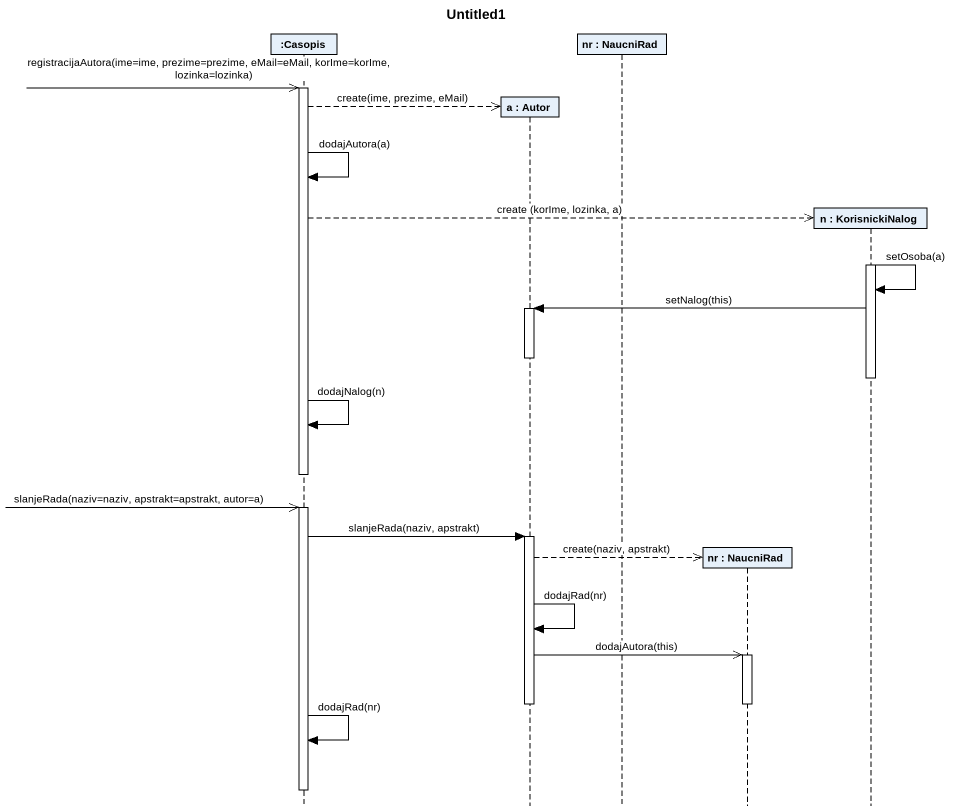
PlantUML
@startuml
title Untitled1
hide footbox
participant ":Casopis" as Casopis
participant "a : Autor" as a
participant "nr : NaucniRad" as nr
participant "nr : NaucniRad" as nr_2
participant "n : KorisnickiNalog" as n

Casopis ->> Casopis : registracijaAutora(ime=ime, prezime=prezime, eMail=eMail, korIme=korIme, lozinka=lozinka)
activate Casopis
Casopis -->> a ** : create(ime, prezime, eMail)
Casopis -> Casopis : dodajAutora(a)
Casopis -->> n ** : create (korIme, lozinka, a)
activate n
n -> n : setOsoba(a)
n -> a : setNalog(this)
activate a
deactivate a
deactivate n
Casopis -> Casopis : dodajNalog(n)
deactivate Casopis
Casopis ->> Casopis : slanjeRada(naziv=naziv, apstrakt=apstrakt, autor=a)
activate Casopis
Casopis -> a : slanjeRada(naziv, apstrakt)
activate a
a -->> nr_2 ** : create(naziv, apstrakt)
a -> a : dodajRad(nr)
a ->> nr_2 : dodajAutora(this)
activate nr_2
deactivate a
deactivate nr_2
Casopis -> Casopis : dodajRad(nr)
deactivate Casopis
@enduml
